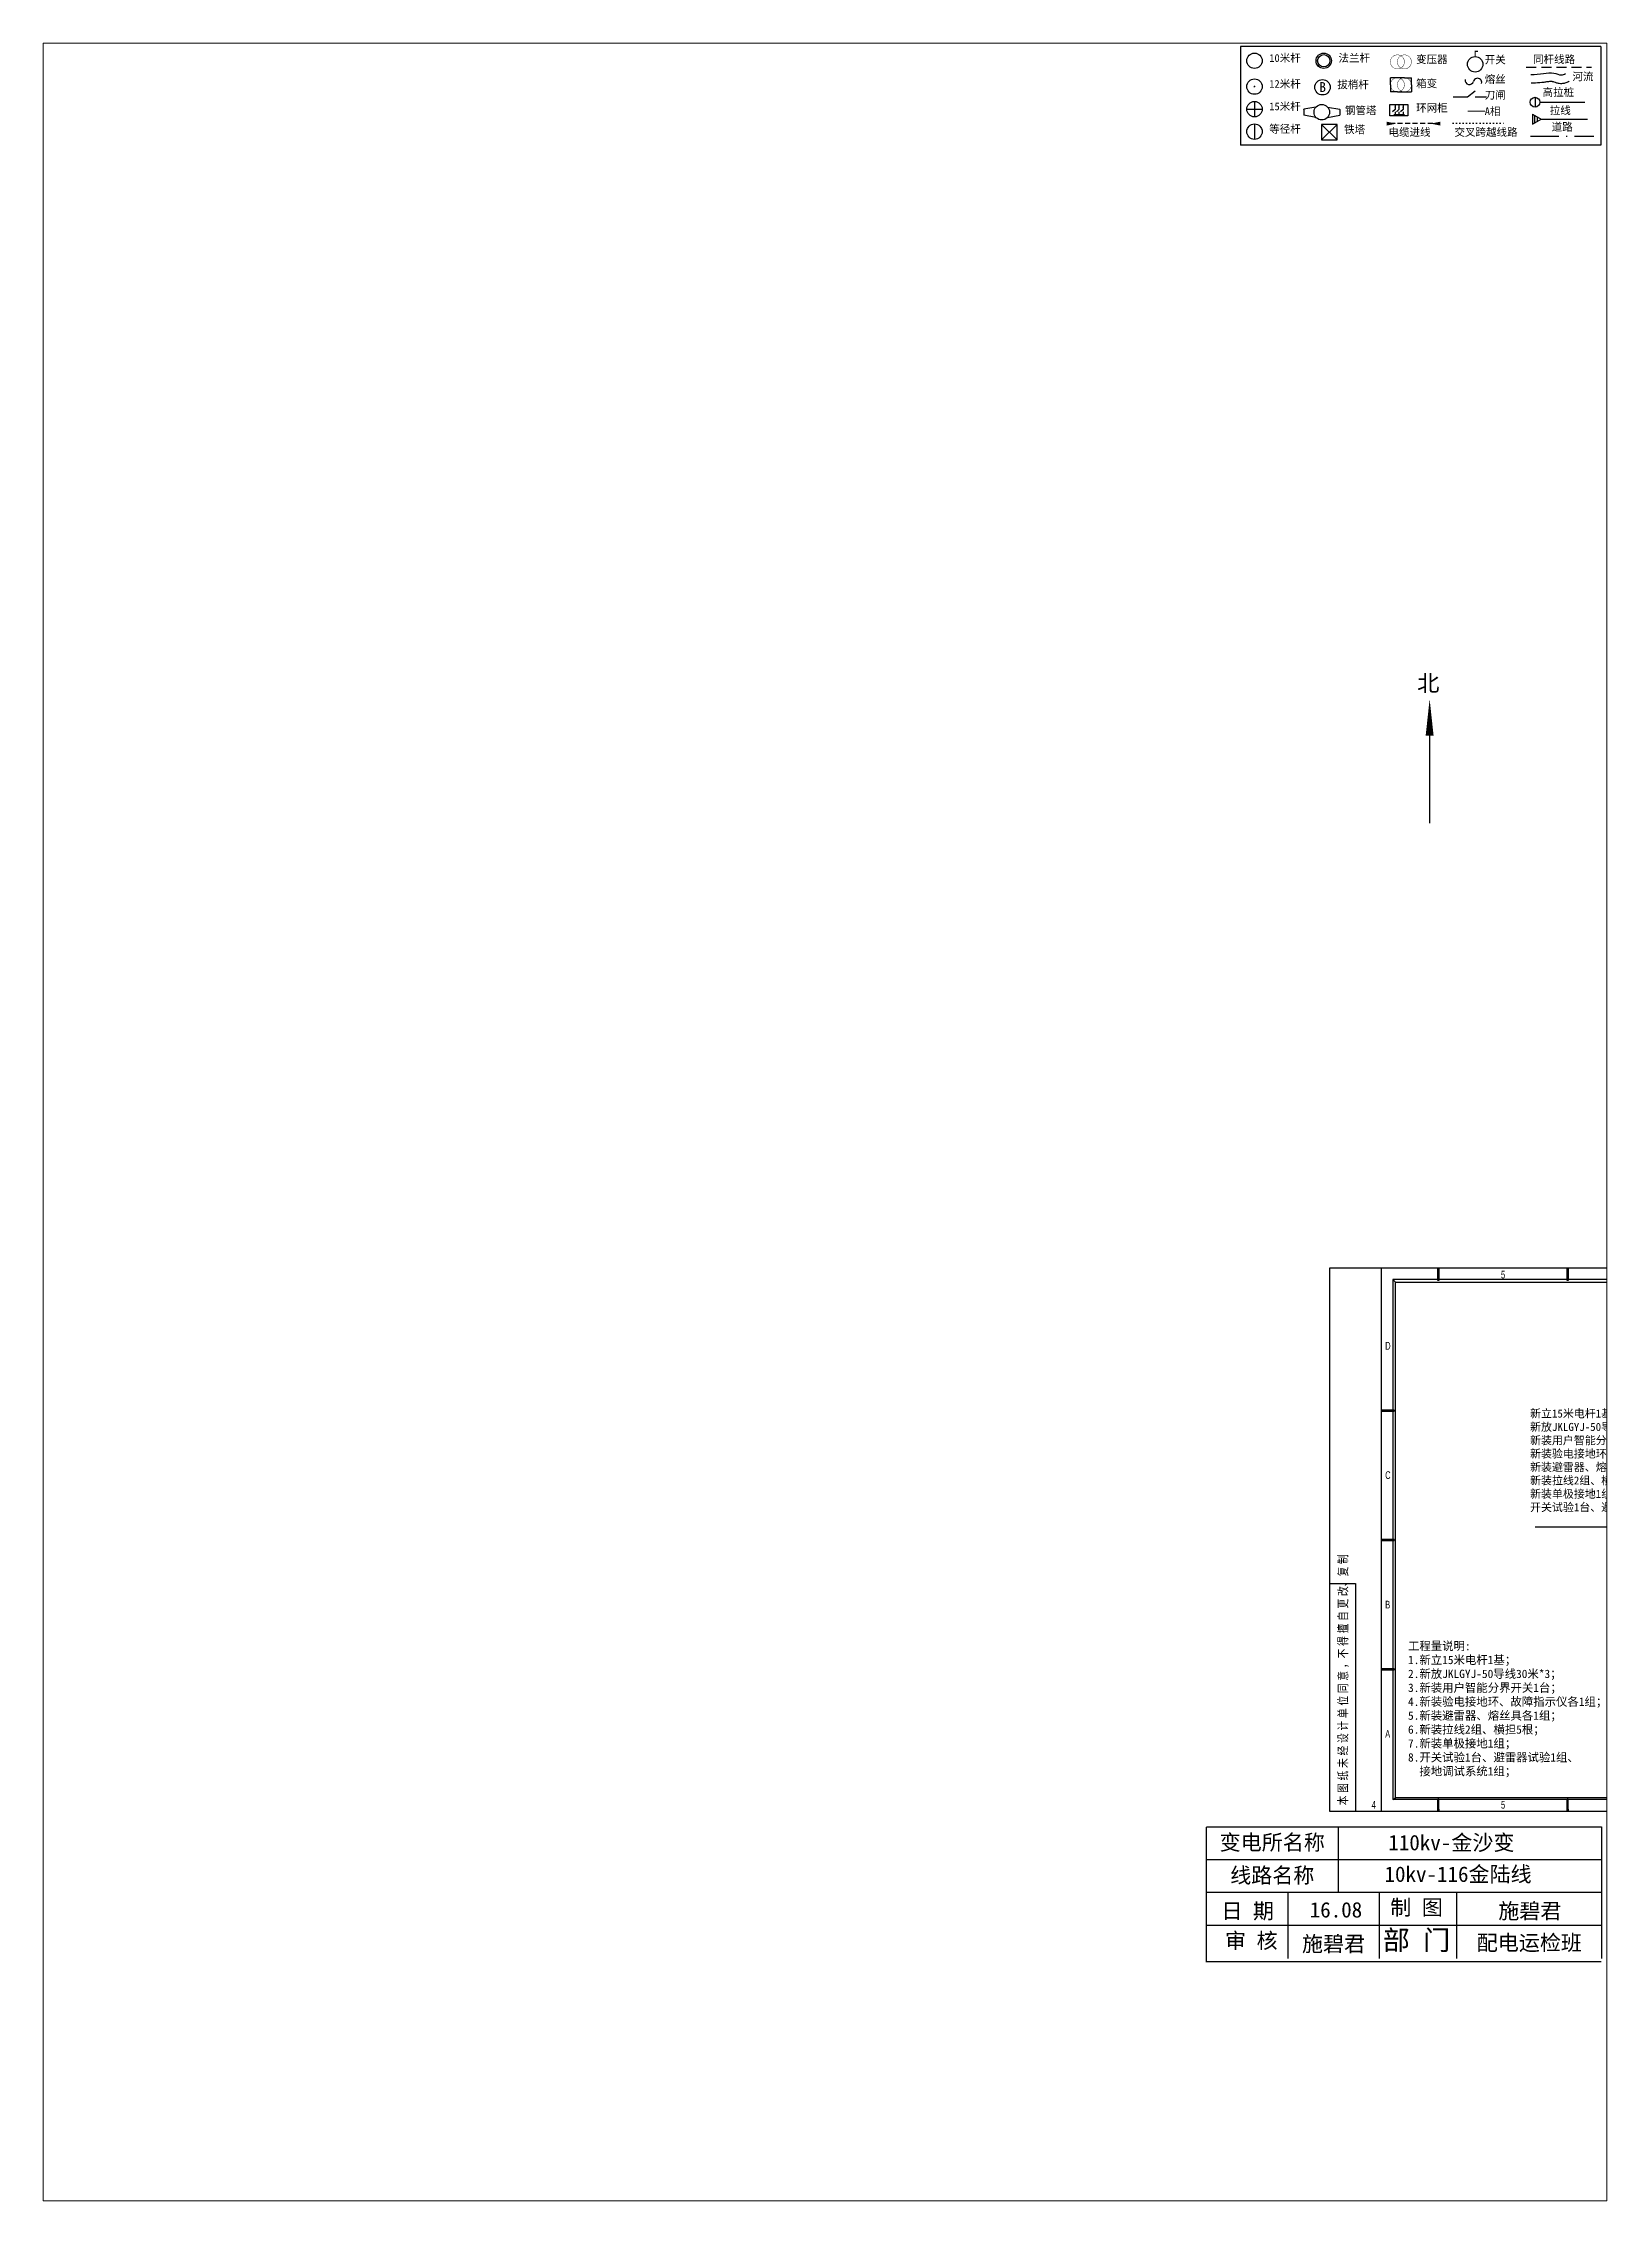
# Paper-space layout 'Layout1' of a CAD drawing. Extents: x 988 to 1383, y 136 to 682.
# The model-space entities are those that its viewports show. They can reach past a viewport. Long polylines and large blocks are cut down to what shows.
import ezdxf

# ---------------------------------------------------------------- set-up
doc = ezdxf.new("R2010")
doc.units = 0
doc.header["$LTSCALE"] = 0.2
doc.header["$MEASUREMENT"] = 0
for name, pattern in [('ACAD_ISO10W100', [18.5, 12, -3, 0.5, -3]), ('DASHED2', [9.525, 6.35, -3.175]), ('DOT', [0.25, 0, -0.25])]:
    doc.linetypes.add(name, pattern=pattern)
doc.layers.get('0').update_dxf_attribs({"linetype": 'CONTINUOUS'})
for name, color, linetype in [('PAPER', 4, 'CONTINUOUS'), ('PUB_DIM', 3, 'CONTINUOUS'), ('TEXT', 3, 'CONTINUOUS'), ('TITLE', 1, 'CONTINUOUS'), ('图纸', 7, 'CONTINUOUS'), ('标题', 7, 'CONTINUOUS')]:
    doc.layers.add(name, color=color, linetype=linetype)
doc.styles.add('RHZ', font='hztxt_e.shx', dxfattribs={"width": 0.7, "height": 350, "bigfont": 'hztxt.shx'})
doc.styles.add('STYLE1', font='NSimSun.ttf')
doc.styles.add('STYLE3', font='NSimSun.ttf')
doc.styles.add('STYLE4', font='NSimSun.ttf')
doc.styles.add('XY', font='hztxt_e.shx', dxfattribs={"width": 0.7, "height": 350, "bigfont": 'hztxt.shx'})

msp = doc.modelspace()

# ---------------------------------------------------------------- linework, layer by layer
for p, q in [((1034.38, -77.54), (1034.1, -77.26)), ((1034.1, -133.31), (1034.38, -133.12)), ((1058.66, -133.31), (1034.1, -133.31)), ((1058.66, -133.12), (1034.38, -133.12))]:
    msp.add_line(p, q)
at = {"color": 5, "lineweight": -3, "ltscale": 0.5}
msp.add_line((1071.55, -103.94), (1049.44, -103.94), dxfattribs=at)
for points in [[(1032.85, -76.01), (1032.85, -134.57)], [(1039.05, -77.36), (1038.95, -77.36), (1038.95, -76.01), (1039.05, -76.01), (1039.05, -77.36)], [(1038.95, -77.36), (1039.05, -76.01), (1038.95, -76.01), (1038.95, -77.36)], [(1039.05, -77.36), (1038.95, -77.36), (1039.05, -76.01), (1039.05, -77.36)], [(1052.99, -77.36), (1052.9, -77.36), (1052.9, -76.01), (1052.99, -76.01), (1052.99, -77.36)], [(1052.9, -77.36), (1052.99, -76.01), (1052.9, -76.01), (1052.9, -77.36)], [(1052.99, -77.36), (1052.9, -77.36), (1052.99, -76.01), (1052.99, -77.36)], [(1108.86, -133.31), (1108.86, -77.26), (1108.86, -77.26), (1034.1, -77.26), (1034.1, -133.31)], [(1034.38, -133.12), (1034.38, -77.54), (1108.58, -77.54), (1108.58, -133.12)], [(1032.85, -91.34), (1032.85, -91.43), (1034.24, -91.34), (1032.85, -91.34)], [(1032.85, -91.43), (1034.24, -91.34), (1034.24, -91.43), (1032.85, -91.43)], [(1032.85, -91.34), (1032.85, -91.43), (1034.24, -91.43), (1034.24, -91.34), (1032.85, -91.34)], [(1032.85, -105.28), (1032.85, -105.38), (1034.24, -105.28), (1032.85, -105.28)], [(1032.85, -105.38), (1034.24, -105.28), (1034.24, -105.38), (1032.85, -105.38)], [(1032.85, -105.28), (1032.85, -105.38), (1034.24, -105.38), (1034.24, -105.28), (1032.85, -105.28)], [(1032.85, -119.22), (1032.85, -119.32), (1034.24, -119.32), (1034.24, -119.22), (1032.85, -119.22)], [(1032.85, -119.32), (1034.24, -119.22), (1034.24, -119.32), (1032.85, -119.32)], [(1032.85, -119.22), (1032.85, -119.32), (1034.24, -119.22), (1032.85, -119.22)], [(1039.05, -133.22), (1038.95, -133.22), (1039.05, -134.57), (1039.05, -133.22)], [(1038.95, -133.22), (1039.05, -134.57), (1038.95, -134.57), (1038.95, -133.22)], [(1039.05, -133.22), (1038.95, -133.22), (1038.95, -134.57), (1039.05, -134.57), (1039.05, -133.22)], [(1052.99, -133.22), (1052.9, -133.22), (1052.99, -134.57), (1052.99, -133.22)], [(1052.9, -133.22), (1052.99, -134.57), (1052.9, -134.57), (1052.9, -133.22)], [(1052.99, -133.22), (1052.9, -133.22), (1052.9, -134.57), (1052.99, -134.57), (1052.99, -133.22)]]:
    msp.add_lwpolyline(points)
at = {"layer": 'PAPER'}
for p, q in [((1027.28, -110), (1030.07, -110)), ((1030.07, -110), (1030.07, -134.57))]:
    msp.add_line(p, q, dxfattribs=at)
at = {"layer": 'PUB_DIM'}
msp.add_lwpolyline([(1110.1, -134.57), (1110.1, -76.01), (1027.28, -76.01), (1027.28, -134.57)], close=True, dxfattribs=at)

# ---------------------------------------------------------------- texts
at = {"ltscale": 0.02, "width": 27.4379, "attachment_point": 1, "style": 'STYLE4'}
for s, insert, char_height in [('{\\fFangSong_GB2312|b0|i0|c134|p49;\\C5;新立15米电杆1基；\\P新放JKLGYJ-50导线30米*3；\\P新装用户智能分界开关1台；\\P新装验电接地环、故障指示仪各1组；\\P新装避雷器、熔丝具各1组；\\P新装拉线2组、横担5根；\\P新装单极接地1组；\\P开关试验1台、避雷器试验1组、接地调试系统1组；}', (1048.88, -91.26), 0.8657), ('{\\fFangSong_GB2312|b0|i0|c134|p49;\\C0;工程量说明:\\P\\pt1.8;1.新立15米电杆1基；\\P\\ptz;2.新放JKLGYJ-50导线30米*3；\\P3.新装用户智能分界开关1台；\\P4.新装验电接地环、故障指示仪各1组；\\P5.新装避雷器、熔丝具各1组；\\P6.新装拉线2组、横担5根；\\P7.新装单极接地1组；\\P8.开关试验1台、避雷器试验1组、\\P  接地调试系统1组；}', (1035.73, -116.3), 0.9)]:
    msp.add_mtext(s, dxfattribs=dict(at, insert=insert, char_height=char_height))
at = {"layer": 'PUB_DIM', "style": 'XY', "width": 0.7}
for s, p in [('5', (1045.75, -77.13)), ('D', (1033.27, -84.81)), ('C', (1033.27, -98.75)), ('B', (1033.27, -112.7)), ('A', (1033.27, -126.64)), ('4', (1031.81, -134.28)), ('5', (1045.75, -134.28))]:
    msp.add_text(s, height=0.837, dxfattribs=at).set_placement(p)
at = {"layer": 'TEXT', "style": 'RHZ', "width": 0.7}
msp.add_text('本 图 纸 未 经 设 计 单 位 同 意 ，不 得 擅 自 更 改、复 制', height=1.1155, rotation=90, dxfattribs=at).set_placement((1029.31, -133.93))

psp = doc.layouts.get("Layout1")

# ---------------------------------------------------------------- linework, layer by layer
psp.add_line((1281.89, 230.53), (1281.89, 196.35))
at = {"layer": 'TITLE', "color": 7}
for p, q in [((1290.57, 680.71), (1290.57, 655.75)), ((1381.67, 680.71), (1381.67, 655.75))]:
    psp.add_line(p, q, dxfattribs=at)
at = {"layer": 'TITLE'}
psp.add_line((1338.41, 506.49), (1338.41, 484.32), dxfattribs=at)
at = {"layer": 'TITLE', "color": 0, "ltscale": 0.02}
for p, q in [((1281.99, 230.62), (1381.83, 230.62)), ((1381.83, 230.62), (1381.83, 197.34))]:
    psp.add_line(p, q, dxfattribs=at)
at = {"layer": 'TITLE', "color": 0}
for p, q in [((1315.27, 230.62), (1315.27, 222.3)), ((1315.27, 222.3), (1281.99, 222.3)), ((1315.27, 222.3), (1315.27, 213.98)), ((1381.83, 222.3), (1315.27, 222.3)), ((1315.27, 213.98), (1281.99, 213.98)), ((1302.53, 213.98), (1302.53, 205.66)), ((1381.83, 213.98), (1315.27, 213.98)), ((1325.67, 213.98), (1325.67, 205.66)), ((1345.17, 213.98), (1345.17, 205.66)), ((1315.27, 205.66), (1281.99, 205.66)), ((1302.53, 205.66), (1302.53, 197.34)), ((1381.83, 205.66), (1315.27, 205.66)), ((1325.67, 205.66), (1325.67, 197.34)), ((1345.17, 205.66), (1345.17, 197.34)), ((1381.74, 196.46), (1281.98, 196.5))]:
    psp.add_line(p, q, dxfattribs=at)
at = {"layer": 'TITLE'}
psp.add_lwpolyline([(1338.41, 515.74, 0, 2, 0), (1338.41, 506.49, 2, 2, 0)], format="xyseb", dxfattribs=at)
at = {"layer": '标题', "color": 7}
for p, q in [((1381.67, 680.71), (1290.57, 680.71)), ((1294.13, 666.83), (1294.13, 662.93)), ((1365.07, 667.88), (1365.07, 665.4)), ((1366.31, 666.64), (1377.61, 666.64)), ((1292.18, 664.88), (1296.08, 664.88)), ((1294.13, 661.14), (1294.13, 657.24)), ((1309.68, 665.42), (1306.57, 664.91)), ((1306.57, 664.8), (1306.57, 664.91)), ((1306.57, 664.8), (1306.57, 663.32)), ((1309.68, 662.81), (1306.57, 663.32)), ((1311.11, 661), (1315.01, 657.1)), ((1315.01, 661), (1311.11, 657.1)), ((1312.6, 665.42), (1315.7, 664.91)), ((1312.6, 662.81), (1315.7, 663.32)), ((1315.7, 664.8), (1315.7, 664.91)), ((1315.7, 664.8), (1315.7, 663.32)), ((1364.4, 663.58), (1366.6, 662.32)), ((1364.4, 663.58), (1364.4, 661.06)), ((1364.4, 661.06), (1366.6, 662.32)), ((1364.93, 663.28), (1364.93, 661.36)), ((1365.56, 662.92), (1365.56, 661.72)), ((1366.6, 662.32), (1378.3, 662.32)), ((1381.67, 655.75), (1290.57, 655.75))]:
    psp.add_line(p, q, dxfattribs=at)
at = {"layer": '标题', "color": 1, "ltscale": 0.02}
for p, q in [((1332.03, 672.81), (1328.48, 672.81)), ((1328.48, 671.04), (1328.48, 672.81)), ((1328.48, 671.04), (1328.48, 669.26)), ((1332.03, 672.81), (1333.8, 672.81)), ((1333.8, 671.04), (1333.8, 672.81)), ((1333.8, 671.04), (1333.8, 669.26)), ((1330.25, 669.26), (1328.48, 669.26)), ((1330.25, 669.26), (1333.8, 669.26))]:
    psp.add_line(p, q, dxfattribs=at)
at = {"layer": '标题', "color": 3, "linetype": 'DASHED2', "ltscale": 2}
psp.add_line((1362.84, 675.48), (1379.29, 675.48), dxfattribs=at)
at = {"layer": '标题'}
for p, q in [((1329.71, 665.86), (1329.71, 664.82)), ((1330.65, 666.06), (1330.65, 664.82)), ((1331.71, 665.9), (1331.71, 664.82)), ((1329.71, 664.82), (1329.06, 664.16)), ((1329.35, 663.52), (1329.71, 663.52)), ((1329.71, 664.16), (1329.71, 663.52)), ((1329.71, 663.52), (1331.71, 663.52)), ((1329.71, 663.52), (1330.06, 663.52)), ((1330.65, 664.82), (1330, 664.16)), ((1330.65, 664.16), (1330.65, 663.52)), ((1331.71, 664.82), (1331.06, 664.16)), ((1331.71, 664.16), (1331.71, 663.52)), ((1331.71, 663.52), (1332.07, 663.52))]:
    psp.add_line(p, q, dxfattribs=at)
at = {"layer": '标题', "color": 0, "ltscale": 0.02}
for p, q in [((1344.39, 667.96), (1347.99, 667.96)), ((1347.99, 667.96), (1349.92, 669.54)), ((1349.92, 667.96), (1352.76, 667.96))]:
    psp.add_line(p, q, dxfattribs=at)
at = {"layer": '标题', "color": 7, "linetype": 'DASHED2'}
psp.add_line((1341.09, 661.22), (1327.57, 661.22), dxfattribs=at)
at = {"layer": '标题', "color": 6, "linetype": 'DOT', "ltscale": 15}
psp.add_line((1344.35, 661.33), (1357.16, 661.33), dxfattribs=at)
at = {"layer": '标题', "color": 4, "linetype": 'ACAD_ISO10W100', "ltscale": 3}
psp.add_line((1363.9, 658.03), (1379.95, 658.03), dxfattribs=at)
at = {"layer": '标题', "color": 1, "const_width": 0.0987}
for points in [[(1328.48, 676.83, 1), (1332.03, 676.83, 1)], [(1330.25, 676.83, 1), (1333.8, 676.83, 1)], [(1328.48, 671.04, 1), (1332.03, 671.04, 1)], [(1330.25, 671.04, 1), (1333.8, 671.04, 1)]]:
    psp.add_lwpolyline(points, format="xyb", close=True, dxfattribs=at)
at = {"layer": '标题', "color": 0, "ltscale": 0.02}
for points, const_width in [([(1349.92, 678.17), (1349.92, 679.48), (1350.63, 679.48)], 0.292), ([(1348.05, 664.36), (1352.41, 664.36)], 0.195)]:
    psp.add_lwpolyline(points, dxfattribs=dict(at, const_width=const_width))
at = {"layer": '标题', "color": 7, "const_width": 0.219}
psp.add_lwpolyline([(1294.02, 670.58, 1), (1294.24, 670.58, 1)], format="xyb", close=True, dxfattribs=at)
at = {"layer": '标题'}
psp.add_lwpolyline([(1328.39, 666.06), (1332.94, 666.06), (1332.94, 663.22), (1328.39, 663.22)], close=True, dxfattribs=at)
at = {"layer": '标题', "const_width": 0.2}
for points in [[(1329.61, 665.39, 1), (1329.81, 665.39, 1)], [(1330.55, 665.39, 1), (1330.75, 665.39, 1)], [(1331.61, 665.39, 1), (1331.81, 665.39, 1)]]:
    psp.add_lwpolyline(points, format="xyb", close=True, dxfattribs=at)
at = {"layer": '标题', "color": 7}
psp.add_lwpolyline([(1311.11, 661), (1311.11, 657.1), (1315.01, 657.1), (1315.01, 661)], close=True, dxfattribs=at)
for points in [[(1327.57, 661.22, 0.974, 0, 0), (1330, 661.22, 0, 0, 0)], [(1341.09, 661.22, 0.974, 0, 0), (1338.65, 661.22, 0, 0, 0)]]:
    psp.add_lwpolyline(points, format="xyseb", dxfattribs=at)
for centre, radius in [((1294.13, 677.11), 1.95), ((1311.64, 677.11), 1.95), ((1311.64, 677.11), 1.56), ((1349.92, 676.22), 1.95), ((1294.13, 670.58), 1.95), ((1311.33, 670.41), 1.95), ((1294.13, 664.88), 1.95), ((1311.14, 664.11), 1.96), ((1365.07, 666.64), 1.24), ((1294.13, 659.19), 1.95)]:
    psp.add_circle(centre, radius, dxfattribs=at)
at = {"layer": '标题'}
for centre, start, end in [((1348.46, 672.15), 165.9896, 345.9896), ((1350.52, 671.64), 345.9896, 165.9896)]:
    psp.add_arc(centre, 1.06, start, end, dxfattribs=at)
at = {"layer": '标题', "color": 4}
psp.add_spline([(1364.01, 673.64), (1367.22, 673.88), (1369.83, 674), (1371.73, 673.52), (1372.8, 673.88)], degree=3, dxfattribs=at)
psp.add_open_spline([(1364.1, 671.5), (1364.44, 671.52), (1364.79, 671.53), (1365.86, 671.58), (1366.61, 671.64), (1367.54, 671.76), (1367.68, 671.78), (1367.95, 671.82), (1368.08, 671.84), (1368.44, 671.9), (1368.64, 671.92), (1368.91, 671.94), (1369, 671.94), (1369.19, 671.94), (1369.27, 671.93), (1369.36, 671.91), (1369.39, 671.9), (1369.48, 671.87), (1369.54, 671.86), (1369.73, 671.79), (1369.9, 671.73), (1370.32, 671.59), (1370.57, 671.51), (1371.05, 671.42), (1371.25, 671.39), (1371.59, 671.38), (1371.72, 671.38), (1372.01, 671.4), (1372.16, 671.42), (1372.44, 671.47), (1372.57, 671.5), (1373.05, 671.64), (1373.33, 671.77), (1373.6, 671.89), (1373.65, 671.91), (1373.7, 671.94)], degree=3, knots=[0, 0, 0, 0, 1.061728, 1.061728, 3.185183, 3.185183, 3.58322, 3.58322, 3.981257, 3.981257, 4.77733, 4.77733, 5.26255, 5.26255, 5.955955, 5.955955, 6.213392, 6.213392, 6.470829, 6.470829, 6.985703, 6.985703, 7.500577, 7.500577, 7.803108, 7.803108, 7.976308, 7.976308, 8.179448, 8.179448, 8.382589, 8.382589, 8.992183, 8.992183, 9.14905, 9.14905, 9.14905, 9.14905], dxfattribs=at)

# ---------------------------------------------------------------- texts
at = {"layer": 'TITLE', "style": 'STYLE4'}
psp.add_text('北', height=4.14, dxfattribs=at).set_placement((1335.24, 517.69))
at = {"layer": 'TITLE', "color": 0, "ltscale": 0.02, "char_height": 3.9, "attachment_point": 5, "style": 'STYLE4'}
for s, insert, width in [('110kv-金沙变', (1343.91, 226.39), 40.095), ('10kv-116金陆线', (1345.6, 218.43), 39.9538)]:
    psp.add_mtext(s, dxfattribs=dict(at, insert=insert, width=width))
at = {"layer": '标题', "color": 7, "style": 'STYLE3'}
psp.add_text('B', height=2.5, dxfattribs=at).set_placement((1310.5, 669.22))
at = {"layer": '标题', "color": 7, "char_height": 1.95, "width": 23.7044, "attachment_point": 1, "style": 'STYLE1'}
for s, insert in [('10米杆', (1297.86, 678.78)), ('法兰杆', (1315.37, 678.78)), ('开关', (1352.33, 678.37)), ('12米杆', (1297.86, 672.25)), ('拔梢杆', (1315.06, 672.08)), ('熔丝', (1352.33, 673.44)), ('15米杆', (1297.86, 666.55)), ('钢管塔', (1317, 665.53)), ('环网柜', (1334.99, 666.16)), ('A相', (1352.33, 665.32)), ('刀闸', (1352.33, 669.42)), ('高拉桩', (1366.96, 670.12)), ('拉线', (1368.78, 665.53)), ('等径杆', (1297.86, 660.86)), ('铁塔', (1316.79, 660.72)), ('电缆进线', (1328.01, 660.04))]:
    psp.add_mtext(s, dxfattribs=dict(at, insert=insert))
at = {"layer": '标题', "color": 1, "char_height": 1.95, "width": 23.7044, "attachment_point": 1, "style": 'STYLE1'}
for s, insert in [('变压器', (1334.99, 678.46)), ('箱变', (1334.99, 672.35))]:
    psp.add_mtext(s, dxfattribs=dict(at, insert=insert))
at = {"layer": '标题', "color": 3, "insert": (1364.55, 678.46), "char_height": 1.95, "width": 23.7044, "attachment_point": 1, "style": 'STYLE1'}
psp.add_mtext('同杆线路', dxfattribs=at)
at = {"layer": '标题', "color": 140, "char_height": 1.95, "width": 23.7044, "attachment_point": 1, "style": 'STYLE1'}
for s, insert in [('河流', (1374.51, 674.1)), ('道路', (1369.27, 661.37))]:
    psp.add_mtext(s, dxfattribs=dict(at, insert=insert))
at = {"layer": '标题', "color": 6, "insert": (1344.68, 660.04), "char_height": 1.95, "width": 23.7044, "attachment_point": 1, "style": 'STYLE1'}
psp.add_mtext('交叉跨越线路', dxfattribs=at)
at = {"layer": '标题', "color": 0, "style": 'STYLE1'}
for s, insert, char_height, width, attachment_point in [('变电所名称', (1298.63, 226.46), 3.9, 33.28, 5), ('线路名称', (1298.63, 218.14), 3.9, 33.28, 5), ('日 期', (1292.41, 206.94), 3.9, 20.54, 8), ('16.08', (1314.73, 207.62), 3.9, 20.54, 8), ('制 图', (1335.1, 210.02), 3.9, 16.7147, 5), ('施碧君', (1363.74, 206.94), 3.9, 20.54, 8), ('审 核 ', (1293.34, 201.63), 3.9, 20.54, 5), ('施碧君', (1314.11, 198.64), 3.9, 20.54, 8), ('部 门', (1335.1, 201.7), 5, 27.6385, 5), ('配电运检班', (1363.62, 198.91), 3.9, 33.8833, 8)]:
    psp.add_mtext(s, dxfattribs=dict(at, insert=insert, char_height=char_height, width=width, attachment_point=attachment_point))

# ---------------------------------------------------------------- viewports
at = {"layer": '图纸', "lineweight": -3, "ltscale": 0.5}
psp.add_viewport(center=(1185.55, 408.8), size=(395.31, 545.523), view_center_point=(972.89, -60.27), view_height=232.573, dxfattribs=at)

doc.saveas('drawing.dxf')
